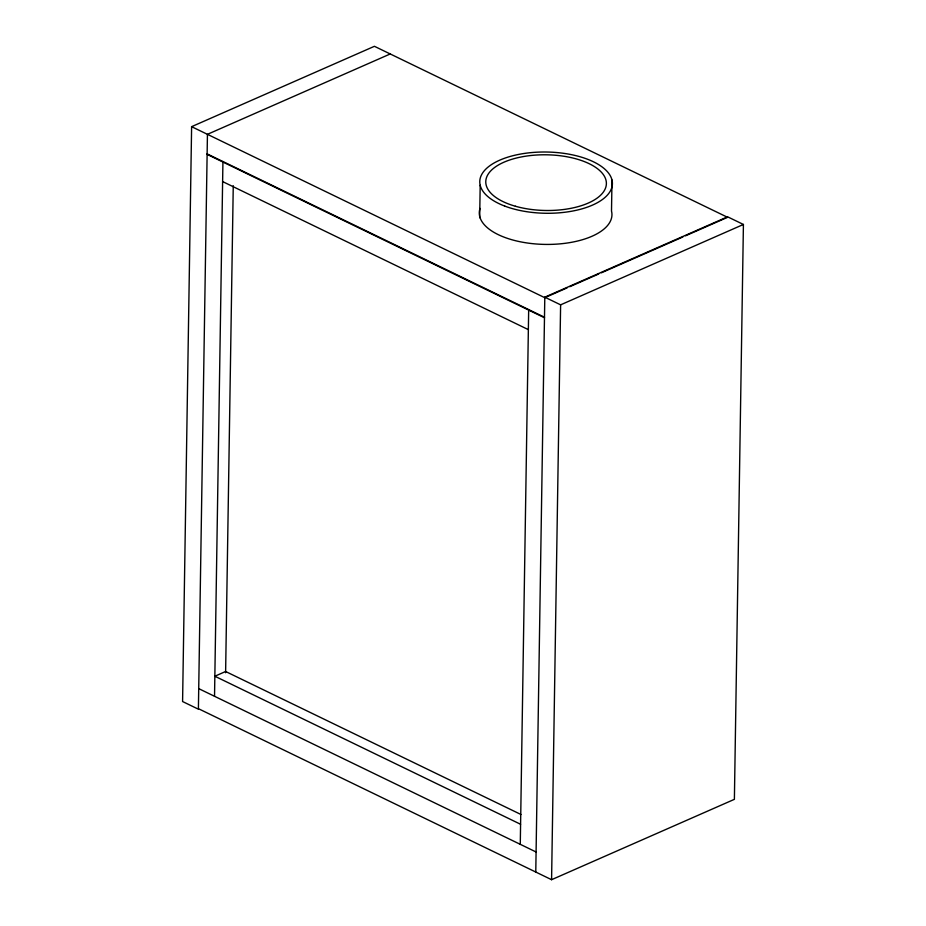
<?xml version="1.0" encoding="UTF-8"?>
<svg xmlns="http://www.w3.org/2000/svg" width="926" height="926" viewBox="0 0 926 926"><rect width="100%" height="100%" fill="white"/><g stroke="black" fill="none" stroke-linecap="round" stroke-linejoin="round"><path stroke-width="1.39" d="M685.506 235.817L727.593 217.321L374.417 46.3L191.613 126.665L182.584 701.538L198.395 709.189L207.436 134.328L390.228 53.963M214.531 696.283L222.934 161.529M225.608 672.762L233.259 185.698M479.68 217.714L480.189 185.258M520.273 844.327L528.677 309.573M535.772 872.037L544.801 297.177L727.605 216.811L743.416 224.462L734.387 799.335L551.583 879.7L198.407 708.679M551.583 879.7L560.612 304.839L544.801 297.177M611.993 180.026L611.507 211.07A66.325 30.627 0.9 0 1 544.361 244.395A66.325 30.627 0.9 0 1 480.027 208.408M567.152 287.859L544.789 297.686L191.613 126.665M569.779 286.701L598.717 273.98M601.344 272.823L682.879 236.975M560.612 304.839L743.416 224.462M207.123 153.866L544.488 317.236M207.111 154.376L544.476 317.745M222.622 181.577L528.352 329.633M520.956 814.498L225.62 671.5L214.855 676.235L520.586 824.279M198.72 688.631L536.085 851.989M504.739 206.081A66.325 30.627 0.9 0 0 611.669 188.024A66.325 30.627 0.9 0 0 521.859 153.832A66.325 30.627 0.9 0 0 504.739 206.081M515.388 206.232A60.294 27.838 0.9 0 0 606.38 183.684A60.294 27.838 0.9 0 0 516.511 158.01A60.294 27.838 0.9 0 0 515.388 206.232"/></g></svg>
